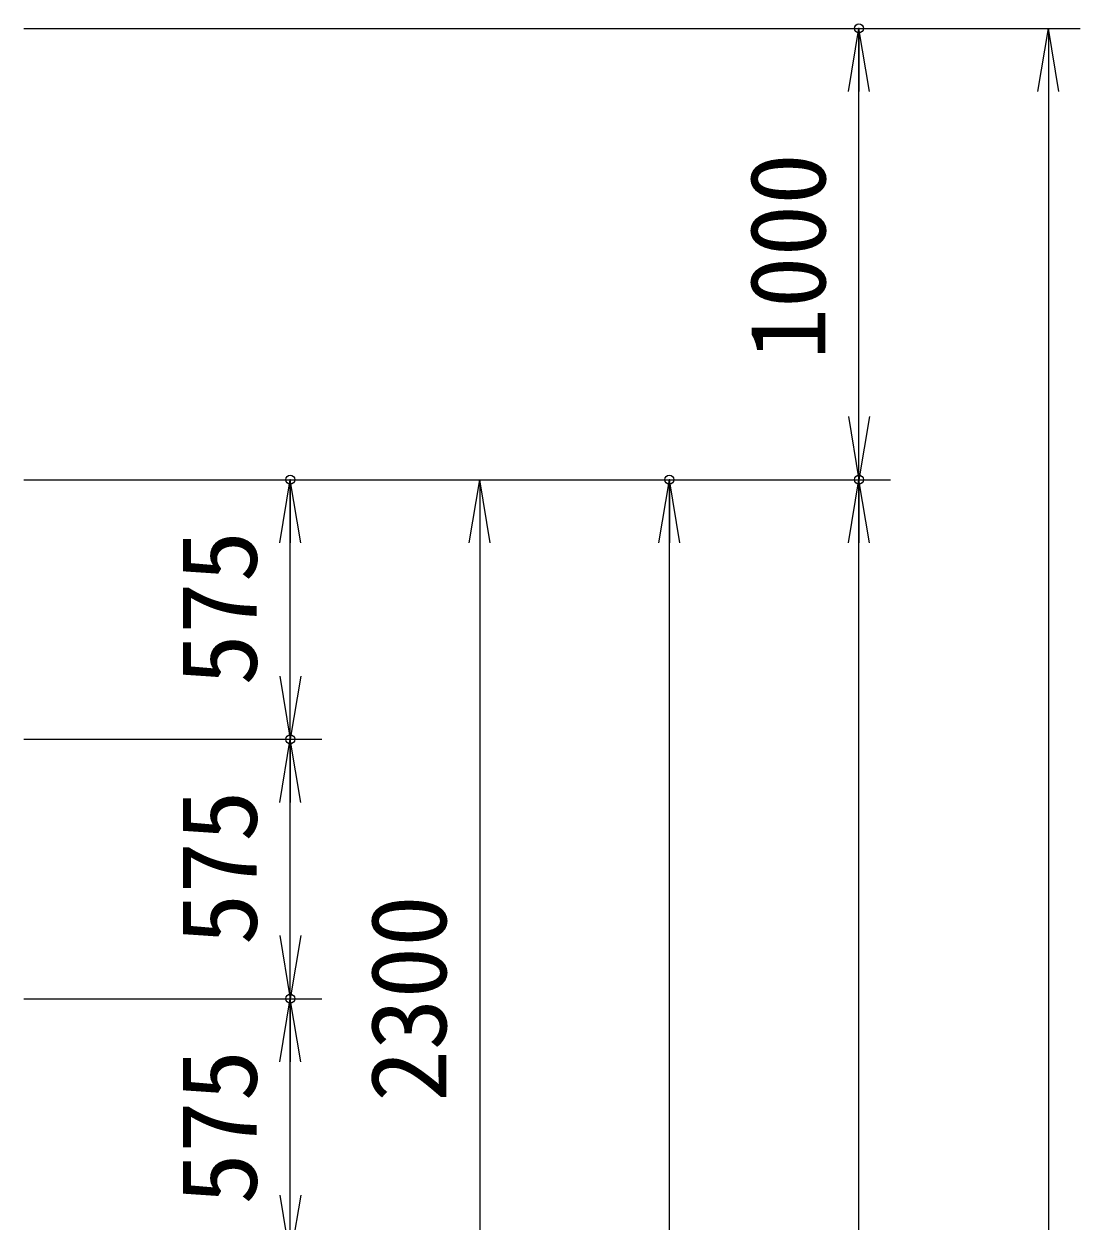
# Model space of a CAD drawing. Units: millimetres at full size. Extents: x -14700 to 14700, y -10395 to 10395.
# Drawn here: x -3752 to -1412, y 2405 to 5058 of the extents above; entities that cross this region are included whole.
import ezdxf
from ezdxf.enums import TextEntityAlignment as Align

# ---------------------------------------------------------------- set-up
doc = ezdxf.new("R2010")
doc.units = ezdxf.units.MM
doc.header["$LTSCALE"] = 40
doc.header["$PDMODE"] = 32
doc.header["$PDSIZE"] = 20
doc.layers.add('0-2_D-STR-DIM', color=7, linetype='Continuous', lineweight=13)
doc.layers.add('0-6_0', color=7, linetype='Continuous', lineweight=18)
doc.layers.add('0-7_Defpoints', color=253, linetype='Continuous')
doc.styles.add('ＭＳ ゴシック', font='')
doc.styles.get('ＭＳ ゴシック').set_extended_font_data('MS Gothic')

# ---------------------------------------------------------------- blocks, each defined once
blk = doc.blocks.new('_Open')
at = {"layer": '0-6_0'}
blk.add_line((-40, 6.67), (0, 0), dxfattribs=at)
blk.add_lwpolyline([(-40, -6.67), (0, 0), (-40, 0)], dxfattribs=at)

msp = doc.modelspace()

# ---------------------------------------------------------------- linework, layer by layer
at = {"layer": '0-2_D-STR-DIM'}
for p, q in [((-3752.27, 5047.74), (-1412.27, 5047.74)), ((-3752.27, 5047.74), (-1832.27, 5047.74)), ((-1902.27, 4047.74), (-1902.27, 5047.74)), ((-1482.27, 5047.74), (-1482.27, -3982.26)), ((-3752.27, 4047.74), (-2252.27, 4047.74)), ((-3752.27, 4047.74), (-1832.27, 4047.74)), ((-3752.27, 4047.74), (-1832.27, 4047.74)), ((-3752.27, 4047.74), (-2672.27, 4047.74)), ((-3752.27, 4047.74), (-3092.27, 4047.74)), ((-3162.27, 3472.74), (-3162.27, 4047.74)), ((-2742.27, 4047.74), (-2742.27, 1747.74)), ((-2322.27, -2952.26), (-2322.27, 4047.74)), ((-1902.27, -3982.26), (-1902.27, 4047.74)), ((-3752.27, 3472.74), (-3092.27, 3472.74)), ((-3752.27, 3472.74), (-3092.27, 3472.74)), ((-3162.27, 2897.74), (-3162.27, 3472.74)), ((-3752.27, 2897.74), (-3092.27, 2897.74)), ((-3752.27, 2897.74), (-3092.27, 2897.74)), ((-3162.27, 2322.74), (-3162.27, 2897.74))]:
    msp.add_line(p, q, dxfattribs=at)
at = {"layer": '0-7_Defpoints'}
for p in [(-1902.27, 5047.74), (-3162.27, 4047.74), (-2322.27, 4047.74), (-1902.27, 4047.74), (-3162.27, 3472.74), (-3162.27, 2897.74)]:
    msp.add_point(p, dxfattribs=at)

# ---------------------------------------------------------------- block references
at = {"layer": '0-2_D-STR-DIM', "xscale": 3.5, "yscale": 3.5}
for p, rotation in [((-1902.27, 5047.74), 90), ((-1482.27, 5047.74), 90), ((-1902.27, 4047.74), 270), ((-3162.27, 4047.74), 90), ((-2742.27, 4047.74), 90), ((-2322.27, 4047.74), 90), ((-1902.27, 4047.74), 90), ((-3162.27, 3472.74), 270), ((-3162.27, 3472.74), 90), ((-3162.27, 2897.74), 270), ((-3162.27, 2897.74), 90), ((-3162.27, 2322.74), 270)]:
    msp.add_blockref('_Open', p, dxfattribs=dict(at, rotation=rotation))

# ---------------------------------------------------------------- texts
at = {"layer": '0-2_D-STR-DIM', "style": 'ＭＳ ゴシック'}
for s, p in [('1000', (-1925.89, 4313.52)), ('575', (-3185.89, 3591.39)), ('575', (-3185.89, 3016.39)), ('2300', (-2765.89, 2669.3)), ('575', (-3185.89, 2441.39))]:
    msp.add_text(s, height=168.3, rotation=90, dxfattribs=at).set_placement(p, align=Align.BOTTOM_LEFT)

doc.saveas('drawing.dxf')
